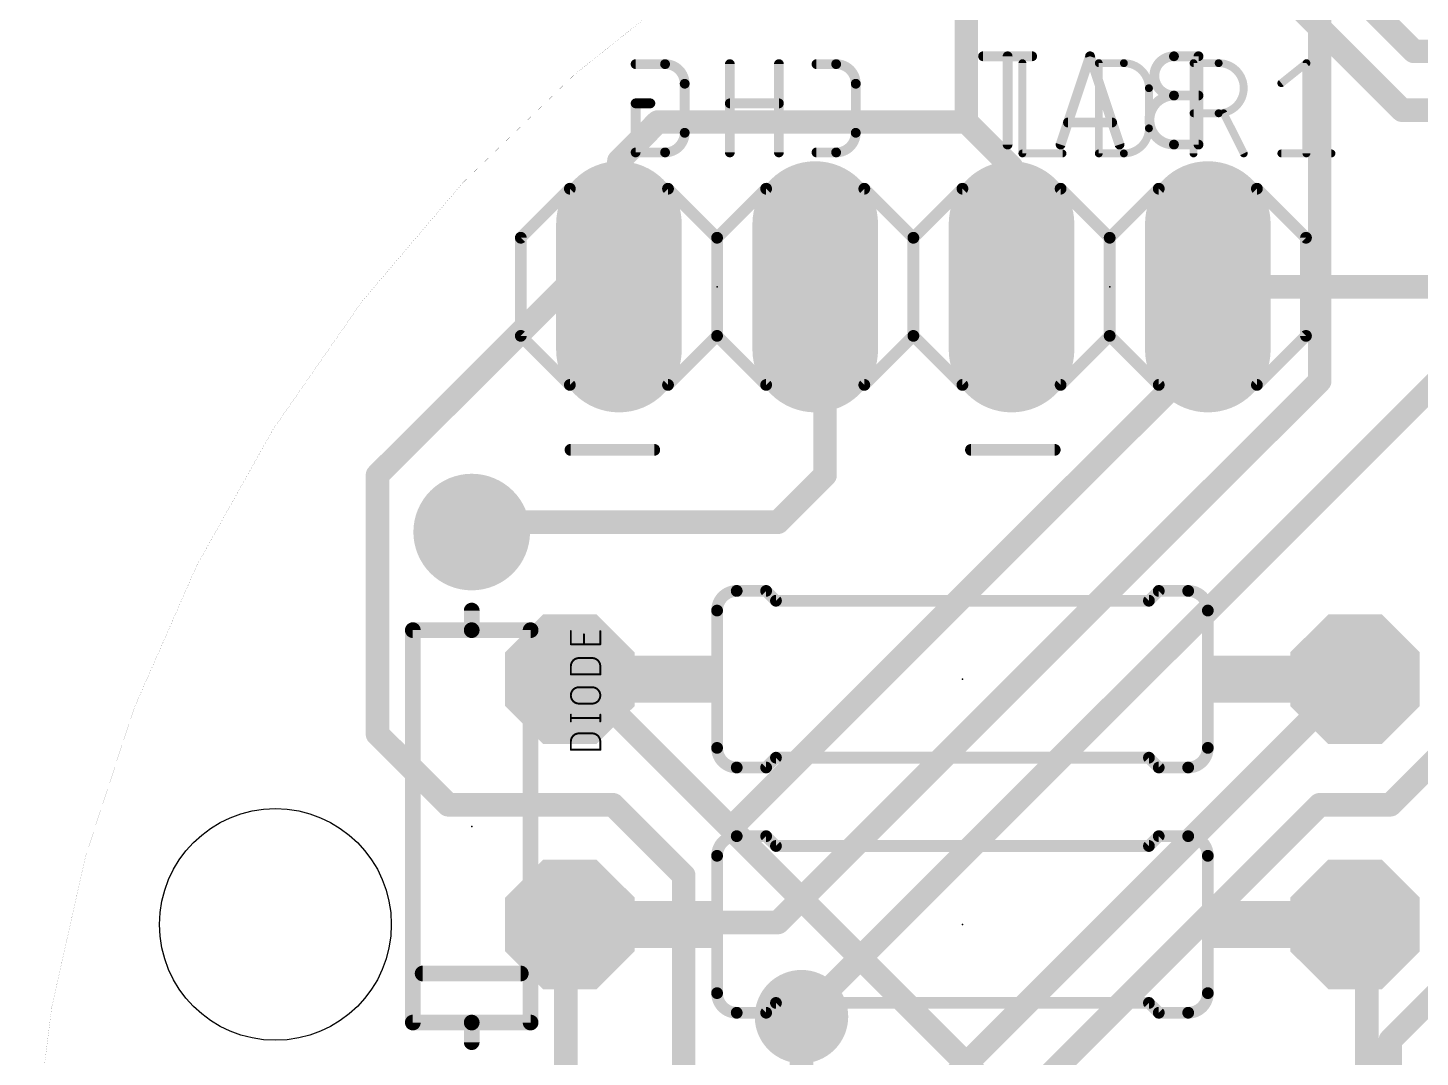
# Model space of a CAD drawing. Extents: x -0.9 to 40.8, y -0.8 to 48.5.
# Drawn here: x -0.87 to 17.15, y 22.95 to 36.27 of the extents above; entities that cross this region are included whole.
import ezdxf

# ---------------------------------------------------------------- set-up
doc = ezdxf.new("R2010")
doc.units = 0
for name, color, linetype in [('1', 12, 'CONTINUOUS'), ('16', 132, 'CONTINUOUS'), ('17', 110, 'CONTINUOUS'), ('18', 110, 'CONTINUOUS'), ('20', 31, 'CONTINUOUS'), ('21', 253, 'CONTINUOUS'), ('22', 253, 'CONTINUOUS'), ('23', 53, 'CONTINUOUS'), ('24', 53, 'CONTINUOUS'), ('25', 253, 'CONTINUOUS'), ('26', 253, 'CONTINUOUS'), ('51', 253, 'CONTINUOUS'), ('52', 253, 'CONTINUOUS')]:
    doc.layers.add(name, color=color, linetype=linetype)

# ---------------------------------------------------------------- blocks, each defined once
blk = doc.blocks.new('RECT')
blk.add_solid([(-0.5, -0.5), (0.5, -0.5), (-0.5, 0.5), (0.5, 0.5)])
blk = doc.blocks.new('LONGP100')
at = {"const_width": 1}
blk.add_lwpolyline([(-0.5, 0), (0.5, 0)], dxfattribs=at)
at = {"const_width": 0.5}
for points in [[(-0.5, 0.25, 1), (-0.5, -0.25)], [(0.5, -0.25, 1), (0.5, 0.25)]]:
    blk.add_lwpolyline(points, format="xyb", dxfattribs=at)
blk = doc.blocks.new('ROUNDP')
at = {"const_width": 0.5}
blk.add_lwpolyline([(0, -0.25, 1), (0, 0.25, 1), (0, -0.25)], format="xyb", dxfattribs=at)
blk = doc.blocks.new('OCTAGONP')
at = {"const_width": 0.5}
blk.add_lwpolyline([(-0.25, -0.1036), (-0.25, 0.1036), (-0.1036, 0.25), (0.1036, 0.25), (0.25, 0.1036), (0.25, -0.1036), (0.1036, -0.25), (-0.1036, -0.25), (-0.25, -0.1036), (-0.25, 0.1036)], dxfattribs=at)
blk = doc.blocks.new('ROUNDV')
at = {"const_width": 0.5}
blk.add_lwpolyline([(0, -0.25, 1), (0, 0.25, 1), (0, -0.25)], format="xyb", dxfattribs=at)

msp = doc.modelspace()

# ---------------------------------------------------------------- linework, layer by layer
at = {"layer": '1', "const_width": 0.3048}
for points in [[(15.8496, 36.8808), (15.8496, 31.6992)], [(11.2776, 35.052), (11.2776, 36.576)], [(7.2732, 35.0428), (6.8438, 34.6101)], [(7.2862, 35.052), (7.2732, 35.0428)], [(11.2776, 35.052), (7.2862, 35.052)], [(11.2776, 35.052), (11.8618, 34.4678)], [(6.8438, 34.6101), (6.7818, 34.5481)], [(6.7818, 34.5481), (6.7818, 32.9184)], [(9.144, 23.4696), (20.1168, 34.4424)], [(11.8618, 34.4678), (11.8618, 32.9184)], [(9.4488, 32.9184), (9.3218, 32.9184)], [(9.4488, 30.48), (9.4488, 32.9184)], [(11.5824, 32.9184), (11.8618, 32.9184)], [(15.8496, 31.6992), (8.8392, 24.6888)], [(8.8392, 29.8704), (9.4488, 30.48)], [(4.8768, 29.7434), (4.8768, 29.8704)], [(4.8768, 29.8704), (8.8392, 29.8704)], [(16.1544, 27.7368), (16.3068, 27.8384)], [(16.1544, 27.7368), (10.668, 22.2504)], [(16.764, 26.2128), (17.6784, 27.1272)], [(10.668, 21.0312), (15.8496, 26.2128)], [(15.8496, 26.2128), (16.764, 26.2128)], [(6.4008, 24.6888), (6.1468, 24.6634)], [(8.8392, 24.6888), (6.4008, 24.6888)], [(16.764, 23.1648), (17.9832, 24.384)], [(16.764, 18.288), (16.764, 23.1648)]]:
    msp.add_lwpolyline(points, dxfattribs=at)
at = {"layer": '1', "const_width": 0.1524}
for points in [[(7.2293, 35.1051, 1), (7.3172, 34.9806)], [(7.2862, 35.1282, 1), (7.2862, 34.9758)], [(7.3273, 34.9891, 1), (7.2191, 35.0965)], [(7.3302, 34.9898, 1), (7.2423, 35.1142)], [(11.3315, 35.1059, 1), (11.2237, 34.9981)], [(11.2776, 34.9758, 1), (11.2776, 35.1282)], [(11.2014, 35.052, 1), (11.3538, 35.052)], [(6.858, 34.5481, 1), (6.7056, 34.5481)], [(6.7279, 34.602, 1), (6.8357, 34.4942)], [(6.7897, 34.6638, 1), (6.8979, 34.5564)], [(6.8976, 34.5562, 1), (6.7899, 34.664)], [(11.938, 34.4678, 1), (11.7856, 34.4678)], [(11.8079, 34.4139, 1), (11.9157, 34.5217)], [(6.7056, 32.9184, 1), (6.858, 32.9184)], [(9.3218, 32.9946, 1), (9.3218, 32.8422)], [(9.525, 32.9184, 1), (9.3726, 32.9184)], [(9.4488, 32.8422, 1), (9.4488, 32.9946)], [(11.5824, 32.9946, 1), (11.5824, 32.8422)], [(11.7856, 32.9184, 1), (11.938, 32.9184)], [(11.8618, 32.8422, 1), (11.8618, 32.9946)], [(15.7734, 31.6992, 1), (15.9258, 31.6992)], [(15.9035, 31.6453, 1), (15.7957, 31.7531)], [(9.5027, 30.4261, 1), (9.3949, 30.5339)], [(9.3726, 30.48, 1), (9.525, 30.48)], [(4.953, 29.8704, 1), (4.8006, 29.8704)], [(4.8768, 29.9466, 1), (4.8768, 29.7942)], [(8.7853, 29.9243, 1), (8.8931, 29.8165)], [(8.8392, 29.7942, 1), (8.8392, 29.9466)], [(4.8006, 29.7434, 1), (4.953, 29.7434)], [(16.3491, 27.775, 1), (16.2645, 27.9018)], [(16.1121, 27.8002, 1), (16.1967, 27.6734)], [(16.2083, 27.6829, 1), (16.1005, 27.7907)], [(15.8496, 26.289, 1), (15.8496, 26.1366)], [(15.9035, 26.1589, 1), (15.7957, 26.2667)], [(16.7101, 26.2667, 1), (16.8179, 26.1589)], [(16.764, 26.1366, 1), (16.764, 26.289)], [(6.1392, 24.7392, 1), (6.1544, 24.5876)], [(6.4008, 24.765, 1), (6.4008, 24.6126)], [(6.4084, 24.613, 1), (6.3932, 24.7646)], [(8.7853, 24.7427, 1), (8.8931, 24.6349)], [(8.8392, 24.6126, 1), (8.8392, 24.765)], [(9.0901, 23.5235, 1), (9.1979, 23.4157)], [(16.8402, 23.1648, 1), (16.6878, 23.1648)], [(16.7101, 23.2187, 1), (16.8179, 23.1109)]]:
    msp.add_lwpolyline(points, format="xyb", dxfattribs=at)
at = {"layer": '16', "const_width": 0.3048}
for points in [[(17.0688, 35.9664), (12.4968, 40.5384)], [(14.0208, 38.1), (16.9164, 35.2044)], [(23.1648, 35.9664), (17.0688, 35.9664)], [(16.9164, 35.2044), (20.8788, 35.2044)], [(3.6576, 30.48), (6.096, 32.9184)], [(6.096, 32.9184), (6.7818, 32.9184)], [(14.3256, 32.004), (14.3256, 32.9184)], [(14.3256, 32.9184), (14.4018, 32.9184)], [(19.5072, 32.9184), (14.4018, 32.9184)], [(8.2296, 25.908), (14.3256, 32.004)], [(3.6576, 27.1272), (3.6576, 30.48)], [(6.4008, 27.7368), (6.1468, 27.8384)], [(6.4008, 27.7368), (8.2296, 25.908)], [(4.572, 26.2128), (3.6576, 27.1272)], [(6.7056, 26.2128), (4.572, 26.2128)], [(7.62, 25.2984), (6.7056, 26.2128)], [(8.2296, 25.908), (13.1064, 21.0312)], [(7.62, 25.2984), (7.62, 20.4216)], [(6.096, 24.384), (6.1468, 24.6634)], [(16.4592, 24.384), (16.3068, 24.6634)], [(6.096, 12.4968), (6.096, 24.384)], [(16.4592, 12.8016), (16.4592, 24.384)], [(9.144, 18.8976), (9.144, 23.4696)]]:
    msp.add_lwpolyline(points, dxfattribs=at)
at = {"layer": '16', "const_width": 0.1524}
for points in [[(17.0688, 36.0426, 1), (17.0688, 35.8902)], [(17.0149, 35.9125, 1), (17.1227, 36.0203)], [(16.9164, 35.2806, 1), (16.9164, 35.1282)], [(16.8625, 35.1505, 1), (16.9703, 35.2583)], [(6.096, 32.9946, 1), (6.096, 32.8422)], [(6.1499, 32.8645, 1), (6.0421, 32.9723)], [(6.7818, 32.8422, 1), (6.7818, 32.9946)], [(14.4018, 32.9184, 1), (14.2494, 32.9184)], [(14.3256, 32.9946, 1), (14.3256, 32.8422)], [(14.4018, 32.9946, 1), (14.4018, 32.8422)], [(14.4018, 32.8422, 1), (14.4018, 32.9946)], [(14.2494, 32.004, 1), (14.4018, 32.004)], [(14.3795, 31.9501, 1), (14.2717, 32.0579)], [(3.7338, 30.48, 1), (3.5814, 30.48)], [(3.6037, 30.5339, 1), (3.7115, 30.4261)], [(6.1751, 27.9091, 1), (6.1185, 27.7677)], [(6.4547, 27.7907, 1), (6.3469, 27.6829)], [(6.3725, 27.6661, 1), (6.4291, 27.8075)], [(3.7115, 27.1811, 1), (3.6037, 27.0733)], [(3.5814, 27.1272, 1), (3.7338, 27.1272)], [(4.572, 26.289, 1), (4.572, 26.1366)], [(4.5181, 26.1589, 1), (4.6259, 26.2667)], [(6.7595, 26.2667, 1), (6.6517, 26.1589)], [(6.7056, 26.1366, 1), (6.7056, 26.289)], [(8.2835, 25.9619, 1), (8.1757, 25.8541)], [(8.1757, 25.9619, 1), (8.2835, 25.8541)], [(8.1757, 25.8541, 1), (8.2835, 25.9619)], [(7.6962, 25.2984, 1), (7.5438, 25.2984)], [(7.5661, 25.2445, 1), (7.6739, 25.3523)], [(6.2218, 24.6498, 1), (6.0718, 24.677)], [(16.3737, 24.6999, 1), (16.2399, 24.6269)], [(6.1722, 24.384, 1), (6.0198, 24.384)], [(16.5354, 24.384, 1), (16.383, 24.384)], [(6.021, 24.3976, 1), (6.171, 24.3704)], [(16.3923, 24.3475, 1), (16.5261, 24.4205)], [(9.2202, 23.4696, 1), (9.0678, 23.4696)]]:
    msp.add_lwpolyline(points, format="xyb", dxfattribs=at)
at = {"layer": '20', "const_width": 0.001}
msp.add_lwpolyline([(9.4818, 38.0284, 3.7008), (30.4818, 38.0284)], format="xyb", dxfattribs=at)
at = {"layer": '20'}
msp.add_circle((2.3368, 24.6634), 1.5, dxfattribs=at)
at = {"layer": '21'}
for points, const_width in [([(8.3058, 28.9814, 0.4142), (8.0518, 28.7274)], 0.1524), ([(8.3058, 29.0195, 1), (8.3058, 28.9433)], 0.0762), ([(8.3058, 28.9433, 1), (8.3058, 29.0195)], 0.0762), ([(8.7137, 29.0083, 1), (8.6599, 28.9545)], 0.0762), ([(8.6868, 28.9433, 1), (8.6868, 29.0195)], 0.0762), ([(13.7668, 29.0195, 1), (13.7668, 28.9433)], 0.0762), ([(13.7937, 28.9545, 1), (13.7399, 29.0083)], 0.0762), ([(14.4018, 28.7274, 0.4142), (14.1478, 28.9814)], 0.1524), ([(14.1478, 29.0195, 1), (14.1478, 28.9433)], 0.0762), ([(14.1478, 28.9433, 1), (14.1478, 29.0195)], 0.0762), ([(4.9276, 28.7274, 1), (4.826, 28.7274)], 0.1016), ([(8.8138, 28.8925, 1), (8.8138, 28.8163)], 0.0762), ([(8.7869, 28.8275, 1), (8.8407, 28.8813)], 0.0762), ([(13.6129, 28.8813, 1), (13.6667, 28.8275)], 0.0762), ([(13.6398, 28.8163, 1), (13.6398, 28.8925)], 0.0762), ([(8.0899, 28.7274, 1), (8.0137, 28.7274)], 0.0762), ([(8.0137, 28.7274, 1), (8.0899, 28.7274)], 0.0762), ([(14.4399, 28.7274, 1), (14.3637, 28.7274)], 0.0762), ([(14.3637, 28.7274, 1), (14.4399, 28.7274)], 0.0762), ([(4.1656, 28.4734, 1), (4.064, 28.4734)], 0.1016), ([(4.1148, 28.5242, 1), (4.1148, 28.4226)], 0.1016), ([(4.8768, 28.5242, 1), (4.8768, 28.4226)], 0.1016), ([(4.826, 28.4734, 1), (4.9276, 28.4734)], 0.1016), ([(4.8768, 28.4226, 1), (4.8768, 28.5242)], 0.1016), ([(5.6896, 28.4734, 1), (5.588, 28.4734)], 0.1016), ([(5.6388, 28.4226, 1), (5.6388, 28.5242)], 0.1016), ([(8.0518, 26.9494, 0.4142), (8.3058, 26.6954)], 0.1524), ([(8.0899, 26.9494, 1), (8.0137, 26.9494)], 0.0762), ([(14.1478, 26.6954, 0.4142), (14.4018, 26.9494)], 0.1524), ([(14.4399, 26.9494, 1), (14.3637, 26.9494)], 0.0762), ([(8.0137, 26.9494, 1), (8.0899, 26.9494)], 0.0762), ([(8.8138, 26.8605, 1), (8.8138, 26.7843)], 0.0762), ([(8.8407, 26.7955, 1), (8.7869, 26.8493)], 0.0762), ([(13.6667, 26.8493, 1), (13.6129, 26.7955)], 0.0762), ([(13.6398, 26.7843, 1), (13.6398, 26.8605)], 0.0762), ([(14.3637, 26.9494, 1), (14.4399, 26.9494)], 0.0762), ([(8.3058, 26.7335, 1), (8.3058, 26.6573)], 0.0762), ([(8.3058, 26.6573, 1), (8.3058, 26.7335)], 0.0762), ([(8.6599, 26.7223, 1), (8.7137, 26.6685)], 0.0762), ([(8.6868, 26.6573, 1), (8.6868, 26.7335)], 0.0762), ([(13.7668, 26.7335, 1), (13.7668, 26.6573)], 0.0762), ([(13.7399, 26.6685, 1), (13.7937, 26.7223)], 0.0762), ([(14.1478, 26.7335, 1), (14.1478, 26.6573)], 0.0762), ([(14.1478, 26.6573, 1), (14.1478, 26.7335)], 0.0762), ([(8.3058, 25.8064, 0.4142), (8.0518, 25.5524)], 0.1524), ([(8.3058, 25.8445, 1), (8.3058, 25.7683)], 0.0762), ([(8.3058, 25.7683, 1), (8.3058, 25.8445)], 0.0762), ([(8.7137, 25.8333, 1), (8.6599, 25.7795)], 0.0762), ([(8.6868, 25.7683, 1), (8.6868, 25.8445)], 0.0762), ([(13.7668, 25.8445, 1), (13.7668, 25.7683)], 0.0762), ([(13.7937, 25.7795, 1), (13.7399, 25.8333)], 0.0762), ([(14.4018, 25.5524, 0.4142), (14.1478, 25.8064)], 0.1524), ([(14.1478, 25.8445, 1), (14.1478, 25.7683)], 0.0762), ([(14.1478, 25.7683, 1), (14.1478, 25.8445)], 0.0762), ([(8.0899, 25.5524, 1), (8.0137, 25.5524)], 0.0762), ([(8.0137, 25.5524, 1), (8.0899, 25.5524)], 0.0762), ([(8.8138, 25.7175, 1), (8.8138, 25.6413)], 0.0762), ([(8.7869, 25.6525, 1), (8.8407, 25.7063)], 0.0762), ([(13.6129, 25.7063, 1), (13.6667, 25.6525)], 0.0762), ([(13.6398, 25.6413, 1), (13.6398, 25.7175)], 0.0762), ([(14.4399, 25.5524, 1), (14.3637, 25.5524)], 0.0762), ([(14.3637, 25.5524, 1), (14.4399, 25.5524)], 0.0762), ([(4.2418, 24.0792, 1), (4.2418, 23.9776)], 0.1016), ([(5.5118, 23.9776, 1), (5.5118, 24.0792)], 0.1016), ([(8.0518, 23.7744, 0.4142), (8.3058, 23.5204)], 0.1524), ([(8.0899, 23.7744, 1), (8.0137, 23.7744)], 0.0762), ([(8.0137, 23.7744, 1), (8.0899, 23.7744)], 0.0762), ([(14.1478, 23.5204, 0.4142), (14.4018, 23.7744)], 0.1524), ([(14.4399, 23.7744, 1), (14.3637, 23.7744)], 0.0762), ([(14.3637, 23.7744, 1), (14.4399, 23.7744)], 0.0762), ([(8.8138, 23.6855, 1), (8.8138, 23.6093)], 0.0762), ([(8.8407, 23.6205, 1), (8.7869, 23.6743)], 0.0762), ([(13.6667, 23.6743, 1), (13.6129, 23.6205)], 0.0762), ([(13.6398, 23.6093, 1), (13.6398, 23.6855)], 0.0762), ([(4.1148, 23.4442, 1), (4.1148, 23.3426)], 0.1016), ([(4.064, 23.3934, 1), (4.1656, 23.3934)], 0.1016), ([(4.8768, 23.4442, 1), (4.8768, 23.3426)], 0.1016), ([(4.9276, 23.3934, 1), (4.826, 23.3934)], 0.1016), ([(4.8768, 23.3426, 1), (4.8768, 23.4442)], 0.1016), ([(5.588, 23.3934, 1), (5.6896, 23.3934)], 0.1016), ([(5.6388, 23.3426, 1), (5.6388, 23.4442)], 0.1016), ([(8.3058, 23.5585, 1), (8.3058, 23.4823)], 0.0762), ([(8.3058, 23.4823, 1), (8.3058, 23.5585)], 0.0762), ([(8.6599, 23.5473, 1), (8.7137, 23.4935)], 0.0762), ([(8.6868, 23.4823, 1), (8.6868, 23.5585)], 0.0762), ([(13.7668, 23.5585, 1), (13.7668, 23.4823)], 0.0762), ([(13.7399, 23.4935, 1), (13.7937, 23.5473)], 0.0762), ([(14.1478, 23.5585, 1), (14.1478, 23.4823)], 0.0762), ([(14.1478, 23.4823, 1), (14.1478, 23.5585)], 0.0762), ([(4.826, 23.1394, 1), (4.9276, 23.1394)], 0.1016)]:
    msp.add_lwpolyline(points, format="xyb", dxfattribs=dict(at, const_width=const_width))
for points, const_width in [([(8.3058, 28.9814), (8.6868, 28.9814)], 0.1524), ([(8.8138, 28.8544), (8.6868, 28.9814)], 0.1524), ([(13.6398, 28.8544), (13.7668, 28.9814)], 0.1524), ([(14.1478, 28.9814), (13.7668, 28.9814)], 0.1524), ([(4.8768, 28.4734), (4.8768, 28.7274)], 0.2032), ([(13.6398, 28.8544), (8.8138, 28.8544)], 0.1524), ([(8.0518, 26.9494), (8.0518, 28.7274)], 0.1524), ([(14.4018, 26.9494), (14.4018, 28.7274)], 0.1524), ([(4.1148, 23.3934), (4.1148, 28.4734)], 0.2032), ([(4.1148, 28.4734), (4.8768, 28.4734)], 0.2032), ([(4.8768, 28.4734), (5.6388, 28.4734)], 0.2032), ([(5.6388, 28.4734), (5.6388, 23.3934)], 0.2032), ([(8.8138, 26.8224), (8.6868, 26.6954)], 0.1524), ([(13.6398, 26.8224), (8.8138, 26.8224)], 0.1524), ([(13.6398, 26.8224), (13.7668, 26.6954)], 0.1524), ([(8.3058, 26.6954), (8.6868, 26.6954)], 0.1524), ([(14.1478, 26.6954), (13.7668, 26.6954)], 0.1524), ([(8.3058, 25.8064), (8.6868, 25.8064)], 0.1524), ([(8.8138, 25.6794), (8.6868, 25.8064)], 0.1524), ([(13.6398, 25.6794), (13.7668, 25.8064)], 0.1524), ([(14.1478, 25.8064), (13.7668, 25.8064)], 0.1524), ([(8.0518, 23.7744), (8.0518, 25.5524)], 0.1524), ([(13.6398, 25.6794), (8.8138, 25.6794)], 0.1524), ([(14.4018, 23.7744), (14.4018, 25.5524)], 0.1524), ([(5.5118, 24.0284), (4.2418, 24.0284)], 0.2032), ([(8.8138, 23.6474), (8.6868, 23.5204)], 0.1524), ([(13.6398, 23.6474), (8.8138, 23.6474)], 0.1524), ([(13.6398, 23.6474), (13.7668, 23.5204)], 0.1524), ([(4.8768, 23.3934), (4.1148, 23.3934)], 0.2032), ([(5.6388, 23.3934), (4.8768, 23.3934)], 0.2032), ([(4.8768, 23.3934), (4.8768, 23.1394)], 0.2032), ([(8.3058, 23.5204), (8.6868, 23.5204)], 0.1524), ([(14.1478, 23.5204), (13.7668, 23.5204)], 0.1524)]:
    msp.add_lwpolyline(points, dxfattribs=dict(at, const_width=const_width))
at = {"layer": '22', "const_width": 0.1524}
for points in [[(5.5118, 33.5534), (6.1468, 34.1884)], [(7.4168, 34.1884), (6.1468, 34.1884)], [(8.0518, 33.5534), (7.4168, 34.1884)], [(8.6868, 34.1884), (8.0518, 33.5534)], [(9.9568, 34.1884), (8.6868, 34.1884)], [(10.5918, 33.5534), (9.9568, 34.1884)], [(10.5918, 33.5534), (11.2268, 34.1884)], [(12.4968, 34.1884), (11.2268, 34.1884)], [(13.1318, 33.5534), (12.4968, 34.1884)], [(13.7668, 34.1884), (13.1318, 33.5534)], [(15.0368, 34.1884), (13.7668, 34.1884)], [(15.6718, 33.5534), (15.0368, 34.1884)], [(5.5118, 32.2834), (5.5118, 33.5534)], [(8.0518, 32.2834), (8.0518, 33.5534)], [(10.5918, 32.2834), (10.5918, 33.5534)], [(10.5918, 32.2834), (10.5918, 33.5534)], [(13.1318, 32.2834), (13.1318, 33.5534)], [(15.6718, 32.2834), (15.6718, 33.5534)], [(6.1468, 31.6484), (5.5118, 32.2834)], [(7.4168, 31.6484), (8.0518, 32.2834)], [(8.0518, 32.2834), (8.6868, 31.6484)], [(9.9568, 31.6484), (10.5918, 32.2834)], [(11.2268, 31.6484), (10.5918, 32.2834)], [(12.4968, 31.6484), (13.1318, 32.2834)], [(13.1318, 32.2834), (13.7668, 31.6484)], [(15.0368, 31.6484), (15.6718, 32.2834)], [(6.1468, 31.6484), (7.4168, 31.6484)], [(8.6868, 31.6484), (9.9568, 31.6484)], [(11.2268, 31.6484), (12.4968, 31.6484)], [(13.7668, 31.6484), (15.0368, 31.6484)]]:
    msp.add_lwpolyline(points, dxfattribs=at)
at = {"layer": '22', "const_width": 0.0762}
for points in [[(6.1468, 34.2265, 1), (6.1468, 34.1503)], [(6.1737, 34.1615, 1), (6.1199, 34.2153)], [(7.4437, 34.2153, 1), (7.3899, 34.1615)], [(7.4168, 34.1503, 1), (7.4168, 34.2265)], [(8.6868, 34.2265, 1), (8.6868, 34.1503)], [(8.7137, 34.1615, 1), (8.6599, 34.2153)], [(9.9837, 34.2153, 1), (9.9299, 34.1615)], [(9.9568, 34.1503, 1), (9.9568, 34.2265)], [(11.2268, 34.2265, 1), (11.2268, 34.1503)], [(11.2537, 34.1615, 1), (11.1999, 34.2153)], [(12.5237, 34.2153, 1), (12.4699, 34.1615)], [(12.4968, 34.1503, 1), (12.4968, 34.2265)], [(13.7668, 34.2265, 1), (13.7668, 34.1503)], [(13.7937, 34.1615, 1), (13.7399, 34.2153)], [(15.0637, 34.2153, 1), (15.0099, 34.1615)], [(15.0368, 34.1503, 1), (15.0368, 34.2265)], [(5.5499, 33.5534, 1), (5.4737, 33.5534)], [(5.4849, 33.5803, 1), (5.5387, 33.5265)], [(8.0899, 33.5534, 1), (8.0137, 33.5534)], [(8.0249, 33.5803, 1), (8.0787, 33.5265)], [(8.0249, 33.5265, 1), (8.0787, 33.5803)], [(10.6299, 33.5534, 1), (10.5537, 33.5534)], [(10.6299, 33.5534, 1), (10.5537, 33.5534)], [(10.5649, 33.5803, 1), (10.6187, 33.5265)], [(10.5649, 33.5265, 1), (10.6187, 33.5803)], [(13.1699, 33.5534, 1), (13.0937, 33.5534)], [(13.1049, 33.5803, 1), (13.1587, 33.5265)], [(13.1049, 33.5265, 1), (13.1587, 33.5803)], [(15.7099, 33.5534, 1), (15.6337, 33.5534)], [(15.6449, 33.5265, 1), (15.6987, 33.5803)], [(5.4737, 32.2834, 1), (5.5499, 32.2834)], [(5.5387, 32.3103, 1), (5.4849, 32.2565)], [(8.0137, 32.2834, 1), (8.0899, 32.2834)], [(8.0787, 32.3103, 1), (8.0249, 32.2565)], [(8.0787, 32.2565, 1), (8.0249, 32.3103)], [(10.5537, 32.2834, 1), (10.6299, 32.2834)], [(10.5537, 32.2834, 1), (10.6299, 32.2834)], [(10.6187, 32.3103, 1), (10.5649, 32.2565)], [(10.6187, 32.2565, 1), (10.5649, 32.3103)], [(13.0937, 32.2834, 1), (13.1699, 32.2834)], [(13.1587, 32.3103, 1), (13.1049, 32.2565)], [(13.1587, 32.2565, 1), (13.1049, 32.3103)], [(15.6337, 32.2834, 1), (15.7099, 32.2834)], [(15.6987, 32.2565, 1), (15.6449, 32.3103)], [(6.1468, 31.6865, 1), (6.1468, 31.6103)], [(6.1199, 31.6215, 1), (6.1737, 31.6753)], [(7.3899, 31.6753, 1), (7.4437, 31.6215)], [(7.4168, 31.6103, 1), (7.4168, 31.6865)], [(8.6868, 31.6865, 1), (8.6868, 31.6103)], [(8.6599, 31.6215, 1), (8.7137, 31.6753)], [(9.9299, 31.6753, 1), (9.9837, 31.6215)], [(9.9568, 31.6103, 1), (9.9568, 31.6865)], [(11.2268, 31.6865, 1), (11.2268, 31.6103)], [(11.1999, 31.6215, 1), (11.2537, 31.6753)], [(12.4699, 31.6753, 1), (12.5237, 31.6215)], [(12.4968, 31.6103, 1), (12.4968, 31.6865)], [(13.7668, 31.6865, 1), (13.7668, 31.6103)], [(13.7399, 31.6215, 1), (13.7937, 31.6753)], [(15.0099, 31.6753, 1), (15.0637, 31.6215)], [(15.0368, 31.6103, 1), (15.0368, 31.6865)]]:
    msp.add_lwpolyline(points, format="xyb", dxfattribs=at)
at = {"layer": '23'}
for p in [(11.2268, 27.8384), (4.8768, 25.9334), (11.2268, 24.6634)]:
    msp.add_point(p, dxfattribs=at)
at = {"layer": '24'}
for p in [(8.0518, 32.9184), (13.1318, 32.9184)]:
    msp.add_point(p, dxfattribs=at)
at = {"layer": '25'}
for points, const_width in [([(12.0024, 35.814), (12.0024, 34.6456)], 0.1016), ([(12.9907, 34.6456), (12.9907, 35.814)], 0.1016), ([(12.9907, 35.814), (13.3153, 35.814)], 0.1016), ([(14.2173, 34.6456), (14.2173, 35.814)], 0.1016), ([(14.2173, 35.814), (14.5418, 35.814)], 0.1016), ([(15.3529, 35.5544), (15.6774, 35.814)], 0.1016), ([(15.6774, 35.814), (15.6774, 34.6456)], 0.1016), ([(13.6398, 35.4894), (13.6398, 34.9702)], 0.1016), ([(14.5418, 35.1649), (14.2173, 35.1649)], 0.1016), ([(14.8664, 34.6456), (14.6067, 35.1649)], 0.1016), ([(12.0024, 34.6456), (12.5216, 34.6456)], 0.1016), ([(13.3153, 34.6456), (12.9907, 34.6456)], 0.1016), ([(15.3529, 34.6456), (16.002, 34.6456)], 0.1016), ([(6.1595, 28.2914), (6.1595, 28.4607)], 0.0254), ([(6.5405, 28.4607), (6.5405, 28.2914)], 0.0254), ([(6.5405, 28.2914), (6.1595, 28.2914)], 0.0254), ([(6.3288, 28.2914), (6.3288, 28.4184)], 0.0254), ([(6.2653, 28.1123), (6.4347, 28.1123)], 0.0254), ([(6.1595, 27.9006), (6.1595, 28.0064)], 0.0254), ([(6.5405, 28.0064), (6.5405, 27.9006)], 0.0254), ([(6.5405, 27.9006), (6.1595, 27.9006)], 0.0254), ([(6.2653, 27.7343), (6.4347, 27.7343)], 0.0254), ([(6.1595, 27.2935), (6.1595, 27.3782)], 0.0254), ([(6.4347, 27.5226), (6.2653, 27.5226)], 0.0254), ([(6.5405, 27.2935), (6.5405, 27.3782)], 0.0254), ([(6.1595, 27.3359), (6.5405, 27.3359)], 0.0254), ([(6.1595, 26.9252), (6.1595, 27.0311)], 0.0254), ([(6.2653, 27.1369), (6.4347, 27.1369)], 0.0254), ([(6.5405, 27.0311), (6.5405, 26.9252)], 0.0254), ([(6.5405, 26.9252), (6.1595, 26.9252)], 0.0254)]:
    msp.add_lwpolyline(points, dxfattribs=dict(at, const_width=const_width))
for points, const_width in [([(12.0278, 35.814, 1), (11.977, 35.814)], 0.0508), ([(13.0161, 35.814, 1), (12.9653, 35.814)], 0.0508), ([(12.9907, 35.8394, 1), (12.9907, 35.7886)], 0.0508), ([(13.6398, 35.4894, 0.4142), (13.3153, 35.814)], 0.1016), ([(13.3153, 35.8394, 1), (13.3153, 35.7886)], 0.0508), ([(13.3153, 35.7886, 1), (13.3153, 35.8394)], 0.0508), ([(14.2427, 35.814, 1), (14.1919, 35.814)], 0.0508), ([(14.2173, 35.8394, 1), (14.2173, 35.7886)], 0.0508), ([(14.5418, 35.1649, 1), (14.5418, 35.814)], 0.1016), ([(14.5418, 35.8394, 1), (14.5418, 35.7886)], 0.0508), ([(14.5418, 35.7886, 1), (14.5418, 35.8394)], 0.0508), ([(15.7028, 35.814, 1), (15.652, 35.814)], 0.0508), ([(15.6933, 35.7942, 1), (15.6616, 35.8338)], 0.0508), ([(13.6652, 35.4894, 1), (13.6144, 35.4894)], 0.0508), ([(13.6144, 35.4894, 1), (13.6652, 35.4894)], 0.0508), ([(15.337, 35.5742, 1), (15.3688, 35.5345)], 0.0508), ([(14.2173, 35.1903, 1), (14.2173, 35.1395)], 0.0508), ([(14.5418, 35.1903, 1), (14.5418, 35.1395)], 0.0508), ([(14.5418, 35.1395, 1), (14.5418, 35.1903)], 0.0508), ([(14.6294, 35.1762, 1), (14.584, 35.1535)], 0.0508), ([(13.3153, 34.6456, 0.4142), (13.6398, 34.9702)], 0.1016), ([(13.6652, 34.9702, 1), (13.6144, 34.9702)], 0.0508), ([(13.6144, 34.9702, 1), (13.6652, 34.9702)], 0.0508), ([(12.0024, 34.671, 1), (12.0024, 34.6202)], 0.0508), ([(11.977, 34.6456, 1), (12.0278, 34.6456)], 0.0508), ([(12.5216, 34.6202, 1), (12.5216, 34.671)], 0.0508), ([(12.9907, 34.671, 1), (12.9907, 34.6202)], 0.0508), ([(12.9653, 34.6456, 1), (13.0161, 34.6456)], 0.0508), ([(13.3153, 34.671, 1), (13.3152, 34.6202)], 0.0508), ([(13.3153, 34.6202, 1), (13.3153, 34.671)], 0.0508), ([(14.1919, 34.6456, 1), (14.2427, 34.6456)], 0.0508), ([(14.8436, 34.6342, 1), (14.8891, 34.657)], 0.0508), ([(15.3529, 34.671, 1), (15.3529, 34.6202)], 0.0508), ([(15.652, 34.6456, 1), (15.7028, 34.6456)], 0.0508), ([(16.002, 34.6202, 1), (16.002, 34.671)], 0.0508), ([(6.1659, 28.4607, 1), (6.1532, 28.4607)], 0.0127), ([(6.5469, 28.4607, 1), (6.5342, 28.4607)], 0.0127), ([(6.1595, 28.2977, 1), (6.1595, 28.285)], 0.0127), ([(6.1532, 28.2914, 1), (6.1659, 28.2914)], 0.0127), ([(6.3352, 28.4184, 1), (6.3225, 28.4184)], 0.0127), ([(6.3225, 28.2914, 1), (6.3352, 28.2914)], 0.0127), ([(6.5342, 28.2914, 1), (6.5469, 28.2914)], 0.0127), ([(6.5405, 28.285, 1), (6.5405, 28.2977)], 0.0127), ([(6.2653, 28.1122, 0.4142), (6.1595, 28.0064)], 0.0254), ([(6.2653, 28.1186, 1), (6.2653, 28.1059)], 0.0127), ([(6.2653, 28.1059, 1), (6.2653, 28.1186)], 0.0127), ([(6.5405, 28.0064, 0.4142), (6.4347, 28.1123)], 0.0254), ([(6.4347, 28.1186, 1), (6.4347, 28.1059)], 0.0127), ([(6.4347, 28.1059, 1), (6.4347, 28.1186)], 0.0127), ([(6.1659, 28.0064, 1), (6.1532, 28.0064)], 0.0127), ([(6.1532, 28.0064, 1), (6.1659, 28.0064)], 0.0127), ([(6.5469, 28.0064, 1), (6.5342, 28.0064)], 0.0127), ([(6.5342, 28.0064, 1), (6.5469, 28.0064)], 0.0127), ([(6.2653, 27.7343, 1), (6.2653, 27.5226)], 0.0254), ([(6.1595, 27.9069, 1), (6.1595, 27.8942)], 0.0127), ([(6.1532, 27.9006, 1), (6.1659, 27.9006)], 0.0127), ([(6.2653, 27.7407, 1), (6.2653, 27.7279)], 0.0127), ([(6.2653, 27.7279, 1), (6.2653, 27.7406)], 0.0127), ([(6.4347, 27.7407, 1), (6.4347, 27.7279)], 0.0127), ([(6.4347, 27.5226, 1), (6.4347, 27.7343)], 0.0254), ([(6.4347, 27.7279, 1), (6.4347, 27.7407)], 0.0127), ([(6.5342, 27.9006, 1), (6.5469, 27.9006)], 0.0127), ([(6.5405, 27.8942, 1), (6.5405, 27.9069)], 0.0127), ([(6.1659, 27.3782, 1), (6.1532, 27.3782)], 0.0127), ([(6.2653, 27.529, 1), (6.2653, 27.5163)], 0.0127), ([(6.2653, 27.5163, 1), (6.2653, 27.529)], 0.0127), ([(6.4347, 27.529, 1), (6.4347, 27.5163)], 0.0127), ([(6.4347, 27.5163, 1), (6.4347, 27.529)], 0.0127), ([(6.5469, 27.3782, 1), (6.5342, 27.3782)], 0.0127), ([(6.1595, 27.3422, 1), (6.1595, 27.3295)], 0.0127), ([(6.1532, 27.2935, 1), (6.1659, 27.2935)], 0.0127), ([(6.5342, 27.2935, 1), (6.5469, 27.2935)], 0.0127), ([(6.5405, 27.3295, 1), (6.5405, 27.3422)], 0.0127), ([(6.2653, 27.1369, 0.4142), (6.1595, 27.0311)], 0.0254), ([(6.1659, 27.0311, 1), (6.1532, 27.0311)], 0.0127), ([(6.1532, 27.0311, 1), (6.1659, 27.0311)], 0.0127), ([(6.2653, 27.1432, 1), (6.2653, 27.1305)], 0.0127), ([(6.2653, 27.1305, 1), (6.2653, 27.1432)], 0.0127), ([(6.5405, 27.0311, 0.4142), (6.4347, 27.1369)], 0.0254), ([(6.4347, 27.1432, 1), (6.4347, 27.1305)], 0.0127), ([(6.4347, 27.1305, 1), (6.4347, 27.1432)], 0.0127), ([(6.5469, 27.0311, 1), (6.5342, 27.0311)], 0.0127), ([(6.5342, 27.0311, 1), (6.5469, 27.0311)], 0.0127), ([(6.1595, 26.9316, 1), (6.1595, 26.9189)], 0.0127), ([(6.1532, 26.9252, 1), (6.1659, 26.9252)], 0.0127), ([(6.5342, 26.9252, 1), (6.5469, 26.9252)], 0.0127), ([(6.5405, 26.9189, 1), (6.5405, 26.9316)], 0.0127)]:
    msp.add_lwpolyline(points, format="xyb", dxfattribs=dict(at, const_width=const_width))
at = {"layer": '26'}
for points, const_width in [([(6.9977, 35.8331, 1), (6.9977, 35.7696)], 0.0635), ([(7.3787, 35.8331, 1), (7.3787, 35.7696)], 0.0635), ([(7.6327, 35.5473, 0.4142), (7.3787, 35.8013)], 0.127), ([(7.3787, 35.7696, 1), (7.3787, 35.8331)], 0.0635), ([(8.2487, 35.8013, 1), (8.1852, 35.8013)], 0.0635), ([(8.8837, 35.8013, 1), (8.8201, 35.8013)], 0.0635), ([(9.3382, 35.8331, 1), (9.3382, 35.7696)], 0.0635), ([(9.5922, 35.8331, 1), (9.5922, 35.7696)], 0.0635), ([(9.8462, 35.5473, 0.4142), (9.5922, 35.8013)], 0.127), ([(9.5922, 35.7696, 1), (9.5922, 35.8331)], 0.0635), ([(11.4935, 35.9347, 1), (11.4935, 35.8712)], 0.0635), ([(11.8428, 35.9029, 1), (11.7792, 35.9029)], 0.0635), ([(12.1285, 35.8712, 1), (12.1285, 35.9347)], 0.0635), ([(12.9079, 35.9129, 1), (12.8477, 35.8929)], 0.0635), ([(12.9079, 35.8929, 1), (12.8477, 35.9129)], 0.0635), ([(13.9637, 35.9029, 1), (13.9637, 35.3949)], 0.127), ([(13.9637, 35.9347, 1), (13.9637, 35.8712)], 0.0635), ([(13.9637, 35.8712, 1), (13.9637, 35.9347)], 0.0635), ([(14.3129, 35.9029, 1), (14.2494, 35.9029)], 0.0635), ([(14.2812, 35.8712, 1), (14.2812, 35.9347)], 0.0635), ([(7.6645, 35.5473, 1), (7.601, 35.5473)], 0.0635), ([(7.601, 35.5473, 1), (7.6645, 35.5473)], 0.0635), ([(9.878, 35.5473, 1), (9.8145, 35.5473)], 0.0635), ([(9.8145, 35.5473, 1), (9.878, 35.5473)], 0.0635), ([(6.9977, 35.3251, 1), (6.9977, 35.2615)], 0.0635), ([(7.0294, 35.2933, 1), (6.966, 35.2933)], 0.0635), ([(7.1882, 35.2615, 1), (7.1882, 35.3251)], 0.0635), ([(8.2169, 35.3251, 1), (8.2169, 35.2615)], 0.0635), ([(8.8519, 35.2615, 1), (8.8519, 35.3251)], 0.0635), ([(13.9637, 35.3949, 1), (13.9637, 34.7599)], 0.127), ([(13.9637, 35.4267, 1), (13.9637, 35.3631)], 0.0635), ([(13.9637, 35.3631, 1), (13.9637, 35.4267)], 0.0635), ([(13.9637, 35.3631, 1), (13.9637, 35.4267)], 0.0635), ([(14.2812, 35.3631, 1), (14.2812, 35.4267)], 0.0635), ([(7.3787, 34.6583, 0.4142), (7.6327, 34.9123)], 0.127), ([(7.6645, 34.9123, 1), (7.601, 34.9123)], 0.0635), ([(9.5922, 34.6583, 0.4142), (9.8462, 34.9123)], 0.127), ([(9.878, 34.9123, 1), (9.8145, 34.9123)], 0.0635), ([(12.5921, 35.0774, 1), (12.5921, 35.0139)], 0.0635), ([(13.1636, 35.0139, 1), (13.1636, 35.0774)], 0.0635), ([(7.601, 34.9123, 1), (7.6645, 34.9123)], 0.0635), ([(9.8145, 34.9123, 1), (9.878, 34.9123)], 0.0635), ([(11.7792, 34.7599, 1), (11.8428, 34.7599)], 0.0635), ([(12.4667, 34.7699, 1), (12.5269, 34.7499)], 0.0635), ([(13.2287, 34.7499, 1), (13.2889, 34.7699)], 0.0635), ([(13.9637, 34.7917, 1), (13.9637, 34.7281)], 0.0635), ([(13.9637, 34.7281, 1), (13.9637, 34.7917)], 0.0635), ([(14.2494, 34.7599, 1), (14.3129, 34.7599)], 0.0635), ([(14.2812, 34.7281, 1), (14.2812, 34.7917)], 0.0635), ([(6.9977, 34.6901, 1), (6.9977, 34.6266)], 0.0635), ([(6.966, 34.6583, 1), (7.0294, 34.6583)], 0.0635), ([(7.3787, 34.6901, 1), (7.3787, 34.6266)], 0.0635), ([(7.3787, 34.6266, 1), (7.3787, 34.6901)], 0.0635), ([(8.1852, 34.6583, 1), (8.2487, 34.6583)], 0.0635), ([(8.8201, 34.6583, 1), (8.8837, 34.6583)], 0.0635), ([(9.3382, 34.6901, 1), (9.3382, 34.6266)], 0.0635), ([(9.5922, 34.6901, 1), (9.5922, 34.6266)], 0.0635), ([(9.5922, 34.6266, 1), (9.5922, 34.6901)], 0.0635), ([(6.1553, 30.8455, 1), (6.1553, 30.7693)], 0.0762), ([(7.239, 30.7693, 1), (7.239, 30.8455)], 0.0762), ([(11.3369, 30.8455, 1), (11.3369, 30.7693)], 0.0762), ([(12.4206, 30.7693, 1), (12.4206, 30.8455)], 0.0762)]:
    msp.add_lwpolyline(points, format="xyb", dxfattribs=dict(at, const_width=const_width))
for points, const_width in [([(7.3787, 35.8013), (6.9977, 35.8013)], 0.127), ([(8.2169, 35.8013), (8.2169, 34.6583)], 0.127), ([(8.8519, 34.6583), (8.8519, 35.8013)], 0.127), ([(9.5922, 35.8013), (9.3382, 35.8013)], 0.127), ([(12.1285, 35.9029), (11.4935, 35.9029)], 0.127), ([(11.811, 34.7599), (11.811, 35.9029)], 0.127), ([(12.8778, 35.9029), (12.4968, 34.7599)], 0.127), ([(13.2588, 34.7599), (12.8778, 35.9029)], 0.127), ([(14.2812, 35.9029), (13.9637, 35.9029)], 0.127), ([(14.2812, 34.7599), (14.2812, 35.9029)], 0.127), ([(7.6327, 34.9123), (7.6327, 35.5473)], 0.127), ([(9.8462, 34.9123), (9.8462, 35.5473)], 0.127), ([(7.1882, 35.2933), (6.9977, 35.2933)], 0.127), ([(6.9977, 35.2933), (6.9977, 34.6583)], 0.127), ([(8.8519, 35.2933), (8.2169, 35.2933)], 0.127), ([(14.2812, 35.3949), (13.9637, 35.3949)], 0.127), ([(12.5921, 35.0457), (13.1636, 35.0457)], 0.127), ([(13.9637, 34.7599), (14.2812, 34.7599)], 0.127), ([(6.9977, 34.6583), (7.3787, 34.6583)], 0.127), ([(9.3382, 34.6583), (9.5922, 34.6583)], 0.127), ([(7.239, 30.8074), (6.1553, 30.8074)], 0.1524), ([(12.4206, 30.8074), (11.3369, 30.8074)], 0.1524)]:
    msp.add_lwpolyline(points, dxfattribs=dict(at, const_width=const_width))
at = {"layer": '51', "const_width": 0.6096}
for points in [[(6.1468, 27.8384), (7.1628, 27.8384)], [(16.3068, 27.8384), (15.2908, 27.8384)], [(6.1468, 24.6634), (7.1628, 24.6634)], [(16.3068, 24.6634), (15.2908, 24.6634)]]:
    msp.add_lwpolyline(points, dxfattribs=at)
at = {"layer": '51', "const_width": 0.3048}
for points in [[(6.1468, 27.9908, 1), (6.1468, 27.686)], [(7.1628, 27.686, 1), (7.1628, 27.9908)], [(15.2908, 27.9908, 1), (15.2908, 27.686)], [(16.3068, 27.686, 1), (16.3068, 27.9908)], [(6.1468, 24.8158, 1), (6.1468, 24.511)], [(7.1628, 24.511, 1), (7.1628, 24.8158)], [(15.2908, 24.8158, 1), (15.2908, 24.511)], [(16.3068, 24.511, 1), (16.3068, 24.8158)]]:
    msp.add_lwpolyline(points, format="xyb", dxfattribs=at)

# ---------------------------------------------------------------- block references
at = {"layer": '17', "rotation": 270}
for name, p, xscale, yscale in [('LONGP100', (6.7818, 32.9184), 1.6256, 1.6256), ('LONGP100', (6.7818, 32.9184), 1.6256, 1.6256), ('LONGP100', (9.3218, 32.9184), 1.6256, 1.6256), ('LONGP100', (9.3218, 32.9184), 1.6256, 1.6256), ('LONGP100', (11.8618, 32.9184), 1.6256, 1.6256), ('LONGP100', (11.8618, 32.9184), 1.6256, 1.6256), ('LONGP100', (14.4018, 32.9184), 1.6256, 1.6256), ('LONGP100', (14.4018, 32.9184), 1.6256, 1.6256), ('ROUNDP', (4.8768, 29.7434), 1.5096, 1.5096), ('ROUNDP', (4.8768, 29.7434), 1.5096, 1.5096)]:
    msp.add_blockref(name, p, dxfattribs=dict(at, xscale=xscale, yscale=yscale))
at = {"layer": '17', "xscale": 1.6764, "yscale": 1.6764}
for p in [(6.1468, 27.8384), (6.1468, 27.8384), (16.3068, 27.8384), (16.3068, 27.8384), (6.1468, 24.6634), (6.1468, 24.6634), (16.3068, 24.6634), (16.3068, 24.6634)]:
    msp.add_blockref('OCTAGONP', p, dxfattribs=at)
at = {"layer": '18', "xscale": 1.2096, "yscale": 1.2096}
msp.add_blockref('ROUNDV', (9.144, 23.4696), dxfattribs=at)
msp.add_blockref('ROUNDV', (9.144, 23.4696), dxfattribs=at)
at = {"layer": '21', "xscale": 0.8636, "yscale": 0.6096}
for p in [(7.62, 27.8384), (14.8336, 27.8384), (7.62, 24.6634), (14.8336, 24.6634)]:
    msp.add_blockref('RECT', p, dxfattribs=at)
at = {"layer": '52', "xscale": 0.508, "yscale": 0.508}
for p in [(6.7818, 32.9184), (9.3218, 32.9184), (11.8618, 32.9184), (14.4018, 32.9184)]:
    msp.add_blockref('RECT', p, dxfattribs=at)

doc.saveas('drawing.dxf')
